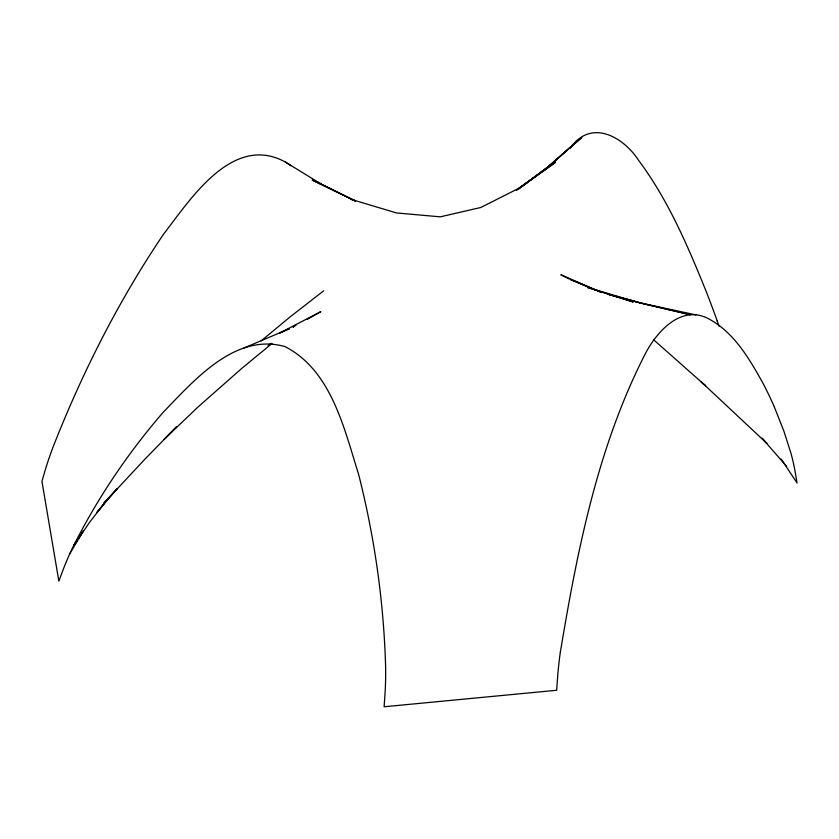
<?xml version="1.0" encoding="UTF-8"?>
<svg xmlns="http://www.w3.org/2000/svg" width="839" height="839" viewBox="0 0 839 839"><rect width="100%" height="100%" fill="white"/><g stroke="black" fill="none" stroke-linecap="round" stroke-linejoin="round"><path stroke-width="1.26" d="M557.641 676.748L556.656 690.266L384.115 706.763L385.122 692.269A304.746 256.189 73.4 0 0 385.594 666.093C383.717 601.427 374.488 536.95 358.589 474.255C344.126 428.561 331.436 370.429 285.008 346.601C235.14 332.422 194.407 380.224 163.448 412.001C128.22 452.641 97.88 497.611 73.643 545.623A304.746 256.199 73.4 0 0 63.722 568.15L58.856 581.154L41.95 481.334L45.453 469.316A288.249 142.997 -50.7 0 1 52.909 447.418C82.232 372.673 118.719 300.446 163.752 233.913C190.789 198.843 232.665 133.391 285.27 161.969L321.148 184.045L316.733 181.738L355.317 200.951L312.16 180.039L355.474 201.045M560.368 652.071C577.347 549.985 597.934 445.918 645.6 353.198C656.895 331.772 680.387 305.281 707.141 318.023C733.276 331.237 748.828 357.875 762.609 382.563A773.747 367.042 -70.6 0 1 774.345 406.957M69.784 553.761L83.428 530.762L73.643 545.623L89.867 521.942L108.315 498.177L96.705 512.713L117.041 488.759L103.921 503.148L144.654 459.436L176.767 426.548L164.066 439.405L198.119 406.894L241.81 368.363L272.035 343.466M570.226 148.052C591.034 118.372 623.356 136.642 638.972 160.857C667.97 199.85 687.319 244.936 705.484 289.707A1077.811 673.748 38.4 0 1 717.293 321.148M577.263 140.879L544.647 169.918L581.846 137.418L548.203 166.741L522.173 186.384M261.139 340.907L290.074 316.922L323.697 290.787M518.009 189.53L551.852 164.171L516.394 190.191L555.596 162.273L519.005 188.188L480.82 207.485L440.255 216.84L396.49 212.938L350.335 199.116L353.46 200.07M293.251 327.053L295.276 325.532M271.228 343.413L268.102 345.741L270.997 343.612M293.126 327.116L296.251 324.787M307.242 319.323L320.813 311.678L279.807 332.978L289.403 328.699L243.992 347.996M695.888 314.866L640.021 302.889L608.999 294.615L646.764 304.526L690.214 314.719L640.021 302.889L587.457 287.431L633.277 302.019L595.134 289.927L570.352 279.471L601.594 292.465M601.699 292.528L560.84 274.72L569.167 278.968M285.27 161.969L290.902 165.723M653.623 339.774L705.672 385.856L701.047 381.714L766.898 443.401L762.053 438.199L786.615 466.348M781.161 458.975L797.05 482.991L795.183 471.927A277.573 131.692 -70.6 0 0 790.946 453.259L783.888 431.12L774.324 406.978M717.261 321.148L718.992 326.067M557.61 676.769A277.594 131.723 -70.6 0 1 560.326 652.092"/></g></svg>
